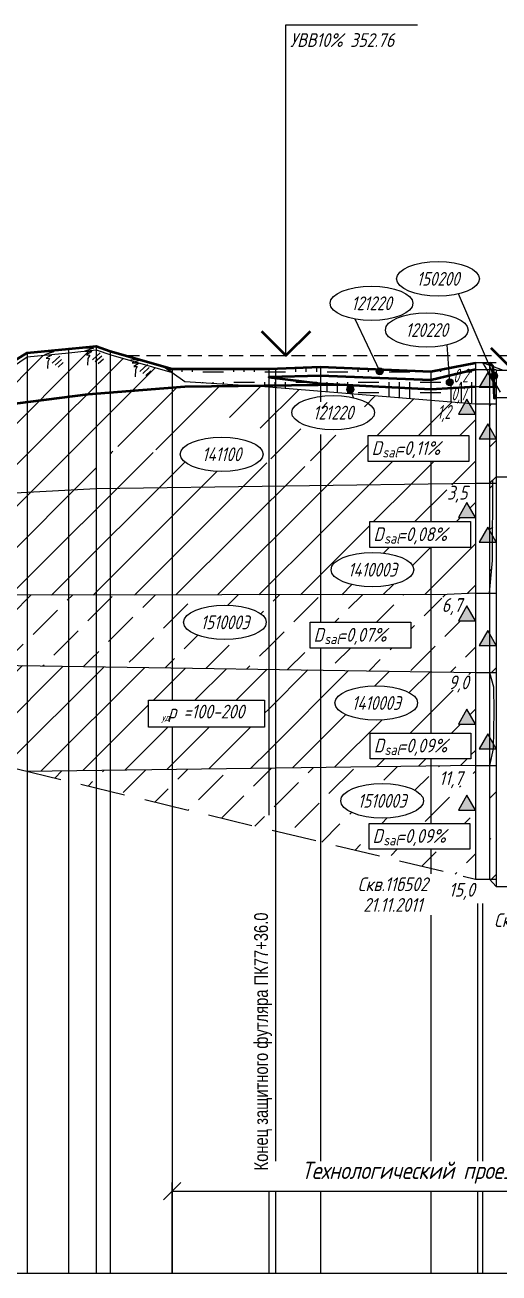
# Model space of a CAD drawing. Extents: x -5 to 836, y -80 to 613.
# Drawn here: x 229.8 to 298.5, y 287 to 468.2 of the extents above; entities that cross this region are included whole.
import ezdxf
from ezdxf.enums import TextEntityAlignment as Align

# ---------------------------------------------------------------- set-up
doc = ezdxf.new("R2010")
doc.units = 0
doc.linetypes.add('IZ_HIDDEN', pattern=[3, 2, -1])
doc.linetypes.add('ИИ27003', pattern=[9.5, 6.5, -3])
for name, color, linetype, lineweight in [('ИИ_ГЕОЛОГИЯ_025', 7, 'Continuous', 25), ('ИИ_ГЕОЛОГИЯ_050', 7, 'Continuous', 50), ('ИИ_ГЕОФИЗИКА_025', 7, 'Continuous', 25), ('ИИ_ГИДРОЛОГИЯ_025', 150, 'Continuous', 25), ('ИИ_ПРОФИЛЬ_025', 7, 'Continuous', 25)]:
    doc.layers.add(name, color=color, linetype=linetype, lineweight=lineweight)
for name, color, linetype in [('Ординаты', 7, 'Continuous'), ('Профиль', 7, 'Continuous'), ('ТХ-Л', 140, 'Continuous')]:
    doc.layers.add(name, color=color, linetype=linetype)
doc.styles.add('VNIPISIMPLEXCUR', font='simplex.shx', dxfattribs={"width": 0.8, "oblique": 15})
doc.linetypes.add('ИИ27001', pattern='A,2.5,[1,3dservice.shx,S=1.85,R=180.00002,X=0,Y=0],2.5,-1', length=6)
doc.linetypes.add('ИИ27005', pattern='A,2.5,[1,3dservice.shx,S=1.85,R=180.00002,X=0,Y=0],2.5,-2,[4,3dservice.shx,S=0.5,R=0,X=0,Y=0],-2', length=9)
doc.dimstyles.new('ИИ-1000-м-dm$0', dxfattribs={"dimtxt": 2.5, "dimasz": 2.5, "dimexe": 1.25, "dimexo": 0, "dimgap": 1, "dimtad": 1, "dimtoh": 1, "dimzin": 1, "dimdsep": 46, "dimtxsty": 'VNIPISIMPLEXCUR', "dimblk": 'OBLIQUE', "dimcen": 2.5, "dimaunit": 1, "dimazin": 0, "dimtfac": 1, "dimtmove": 1, "dimatfit": 2, "dimfxl": 1, "dimarcsym": 0})
pattern_1 = [(45, (69.596, 26.312), (-3, 3), [5, -2])]
pattern_2 = [(45, (66.596, 26.312), (-3, 3), [])]
pattern_3 = [(90, (66.596, 26.312), (-4.5, 4.5), [3, -6]), (90, (68.096, 26.312), (-4.5, 4.5), [3, -6]), (90, (69.596, 26.312), (-4.5, 4.5), [3, -6]), (0, (71.096, 26.312), (4.5, 4.5), [3, -6]), (0, (71.096, 27.812), (4.5, 4.5), [3, -6]), (0, (71.096, 29.312), (4.5, 4.5), [3, -6])]

# ---------------------------------------------------------------- blocks, each defined once
blk = doc.blocks.new('ИИ16001')
at = {"linetype": 'Continuous', "lineweight": 25}
h = blk.add_hatch(color=0, dxfattribs=at)
edge = h.paths.add_edge_path()
edge.add_arc((0, 0), 0.5, 0, 360)
at = {"color": 0, "linetype": 'Continuous', "lineweight": 25}
blk.add_circle((0, 0), 0.5, dxfattribs=at)
blk = doc.blocks.new('ИИ25004')
at = {"linetype": 'Continuous', "lineweight": 25}
blk.add_hatch(color=0, dxfattribs=at).paths.add_polyline_path([(-2.5, 0), (0, 0), (-1.25, 2.17)])
at = {"color": 0, "linetype": 'Continuous', "lineweight": 25}
blk.add_lwpolyline([(-2.5, 0), (0, 0), (-1.25, 2.17)], close=True, dxfattribs=at)
blk = doc.blocks.new('ИИ25020')
at = {"color": 0, "linetype": 'Continuous', "lineweight": 25}
blk.add_ellipse((0, 0), major_axis=(-6, 0), ratio=0.416667, dxfattribs=at)
at = {"color": 0, "linetype": 'Continuous', "style": 'VNIPISIMPLEXCUR', "oblique": 15, "width": 0.75}
blk.add_attdef('INDEX', text='', height=2, dxfattribs=at).set_placement((0, 0), align=Align.MIDDLE_CENTER)
blk = doc.blocks.new('ИИ25010')
at = {"color": 0, "linetype": 'Continuous', "lineweight": 25}
for points in [[(0, 0), (3, 0), (0.5, -1), (2.5, -1), (1, -2), (2, -2), (1.5, -3), (1.5, -5)], [(4.94, -1.23), (2.82, -3.35)], [(5.47, -2.12), (3.7, -3.88)], [(6, -3), (4.59, -4.41)]]:
    blk.add_lwpolyline(points, dxfattribs=at)
blk = doc.blocks.new('_Oblique')
at = {"color": 0, "linetype": 'ByBlock', "lineweight": -2}
blk.add_line((-0.5, -0.5), (0.5, 0.5), dxfattribs=at)
blk = doc.blocks.new('*D13')
at = {"layer": 'Defpoints', "color": 0, "lineweight": 40, "transparency": 16777216}
for p in [(330.14, 298.87), (251.14, 286.98), (330.14, 286.98)]:
    blk.add_point(p, dxfattribs=at)
at = {"layer": 'ТХ-Л', "color": 0, "lineweight": -2, "transparency": 16777216}
for p, q in [((251.14, 286.98), (251.14, 300.12)), ((330.14, 286.98), (330.14, 300.12)), ((251.14, 298.87), (330.14, 298.87))]:
    blk.add_line(p, q, dxfattribs=at)
at = {"layer": 'ТХ-Л', "color": 0, "lineweight": -2, "transparency": 16777216, "xscale": 2.5, "yscale": 2.5, "zscale": 2.5, "rotation": 180}
blk.add_blockref('_Oblique', (251.14, 298.87), dxfattribs=at)
at = {"layer": 'ТХ-Л', "color": 0, "lineweight": -2, "transparency": 16777216, "xscale": 2.5, "yscale": 2.5, "zscale": 2.5}
blk.add_blockref('_Oblique', (330.14, 298.87), dxfattribs=at)
at = {"layer": 'ТХ-Л', "color": 0, "transparency": 16777216, "insert": (290.64, 301.54), "char_height": 2.5, "attachment_point": 5, "style": 'VNIPISIMPLEXCUR'}
blk.add_mtext(' Технологический проезд L=80.00', dxfattribs=at)

msp = doc.modelspace()

# ---------------------------------------------------------------- hatches: boundary and pattern name
at = {"layer": 'ИИ_ГЕОЛОГИЯ_025'}
h = msp.add_hatch(dxfattribs=at)
h.set_pattern_fill('ИИ_СУГЛИНОК', color=256, pattern_type=2)
h.set_pattern_definition(pattern_2)
h.paths.add_polyline_path([(219.142, 416.296), (218.269, 417.022), (206.142, 417.675), (206.142, 410.373), (219.142, 412.042)])
h.paths.add_polyline_path([(219.142, 412.042), (206.142, 410.373), (206.142, 407.902), (213.127, 408.087), (219.142, 407.912)])
h.paths.add_polyline_path([(219.142, 407.912), (213.127, 408.087), (206.142, 407.902), (206.142, 406.73), (219.142, 406.578)])
h.paths.add_polyline_path([(206.142, 407.902), (193.642, 407.572), (193.642, 406.685), (204.331, 406.752), (206.142, 406.73)])
h.paths.add_polyline_path([(225.642, 407.723), (219.142, 407.912), (219.142, 406.578), (225.642, 406.502)])
h.paths.add_polyline_path([(225.642, 412.876), (219.142, 412.042), (219.142, 407.912), (225.642, 407.723)])
h.paths.add_polyline_path([(225.642, 416.429), (225.194, 415.947), (219.142, 416.296), (219.142, 412.042), (225.642, 412.876)])
h.paths.add_polyline_path([(230.142, 419.995), (226.939, 417.825), (225.642, 416.429), (225.642, 412.876), (230.142, 413.453)])
h.paths.add_polyline_path([(230.142, 413.453), (225.642, 412.876), (225.642, 407.723), (230.142, 407.593)])
h.paths.add_polyline_path([(230.142, 407.593), (225.642, 407.723), (225.642, 406.502), (228.163, 406.473), (230.142, 406.446)])
h.paths.add_polyline_path([(236.182, 407.417), (230.142, 407.593), (230.142, 406.446), (236.182, 406.365)])
h.paths.add_polyline_path([(236.182, 414.229), (230.142, 413.453), (230.142, 407.593), (236.182, 407.417)])
h.paths.add_polyline_path([(236.182, 420.57), (230.142, 419.995), (230.142, 413.453), (236.182, 414.229)])
h.paths.add_polyline_path([(240.142, 420.996), (236.182, 420.57), (236.182, 414.229), (238.992, 414.589), (240.142, 414.681)])
h.paths.add_polyline_path([(240.142, 414.681), (238.992, 414.589), (236.182, 414.229), (236.182, 407.417), (238.84, 407.34), (240.142, 407.229)])
h.paths.add_polyline_path([(240.142, 407.229), (238.84, 407.34), (236.182, 407.417), (236.182, 406.365), (240.142, 406.312)])
h.paths.add_polyline_path([(242.142, 414.841), (240.142, 414.681), (240.142, 407.229), (242.142, 407.06)])
h.paths.add_polyline_path([(242.142, 420.315), (240.142, 420.996), (240.142, 414.681), (242.142, 414.841)])
h.paths.add_polyline_path([(251.142, 417.738), (242.269, 420.272), (242.142, 420.315), (242.142, 414.841), (251.142, 415.56)])
h.paths.add_polyline_path([(251.142, 415.56), (242.142, 414.841), (242.142, 407.06), (251.142, 406.295)])
h = msp.add_hatch(dxfattribs=at)
h.set_pattern_fill('ИИ_ТОРФ', color=256, pattern_type=2)
h.set_pattern_definition(pattern_3)
h.paths.add_polyline_path([(272.642, 417.216), (265.142, 417.063), (272.642, 416.149)])
h.paths.add_polyline_path([(265.142, 417.063), (265.142, 415.843), (272.642, 415.926), (272.642, 416.149)])
h.paths.add_polyline_path([(272.642, 415.926), (265.142, 415.843), (265.142, 415.632), (272.642, 415.018)])
h.paths.add_polyline_path([(277.49, 415.233, -0.531991), (276.803, 414.77), (276.766, 414.68), (288.642, 413.708), (288.642, 415.311), (276.159, 415.965), (272.642, 415.926), (272.642, 415.018), (276.766, 414.68), (276.803, 414.77, -0.3054907), (276.49, 415.233, -1)])
h.paths.add_polyline_path([(288.642, 416.606), (272.642, 417.216), (272.642, 416.149), (288.642, 415.311)])
h.paths.add_polyline_path([(295.142, 415.675), (288.642, 415.311), (288.642, 413.708), (293.581, 413.303), (293.892, 413.84), (294.233, 413.25), (295.142, 413.175)])
h.paths.add_polyline_path([(290.901, 416.302, -0.4142136), (291.401, 416.802), (291.401, 417.272), (288.642, 416.606), (288.642, 415.311), (295.142, 415.675), (295.142, 418.175), (291.401, 417.272), (291.401, 416.802, -0.4142136), (291.901, 416.302, -1)])
h.paths.add_polyline_path([(291.401, 418.406), (288.642, 417.875), (288.642, 416.606), (291.401, 417.272)])
h.paths.add_polyline_path([(290.76, 412.852), (294.465, 412.533), (295.422, 416.104), (291.717, 416.423)], flags=9)
h.paths.add_polyline_path([(291.046, 415.457), (294.751, 415.138), (295.708, 418.709), (292.003, 419.028)], flags=9)
h = msp.add_hatch(dxfattribs=at)
h.set_pattern_fill('ИИ_ТОРФ', color=256, pattern_type=2)
h.set_pattern_definition(pattern_3)
h.paths.add_polyline_path([(265.142, 418.275), (251.142, 418.275), (251.142, 417.738), (252.99, 416.41), (262.442, 415.813), (265.142, 415.843)])
h = msp.add_hatch(dxfattribs=at)
h.set_pattern_fill('ИИ_ТОРФ', color=256, pattern_type=2)
h.set_pattern_definition(pattern_3)
h.paths.add_polyline_path([(272.642, 418.525), (265.142, 418.275), (265.142, 417.063), (272.642, 417.216)])
h.paths.add_polyline_path([(280.845, 418.192), (272.642, 418.525), (272.642, 417.216), (288.642, 416.606), (288.642, 417.875), (281.673, 418.158, -0.1391777), (281.747, 417.896, -1), (280.747, 417.896, -0.1599338)])
h.paths.add_polyline_path([(291.401, 418.406), (288.642, 417.875), (288.642, 416.606), (291.401, 417.272)])
h = msp.add_hatch(dxfattribs=at)
h.set_pattern_fill('ИИ_СУГЛИНОК', color=256, pattern_type=2)
h.set_pattern_definition(pattern_2)
h.paths.add_polyline_path([(262.614, 409.858), (262.614, 407.578), (254.757, 407.578), (254.757, 409.858)], flags=0)
edge = h.paths.add_edge_path()
edge.add_ellipse((274.495, 411.1), major_axis=(-6, 0), ratio=0.4166667, start_angle=287.99627, end_angle=432.00373, ccw=False)
edge.add_line((272.642, 413.478), (272.642, 415.018))
edge.add_line((272.642, 415.018), (265.142, 415.632))
edge.add_line((265.142, 415.632), (265.142, 405.187))
edge.add_line((265.142, 405.187), (272.642, 404.83))
edge.add_line((272.642, 404.83), (272.642, 408.722))
h.paths.add_polyline_path([(252.383, 406.19), (252.383, 406.191), (252.454, 406.361), (252.553, 406.529), (252.68, 406.693), (252.833, 406.853), (253.013, 407.009), (253.218, 407.159), (253.447, 407.303), (253.7, 407.439), (253.975, 407.568), (254.27, 407.689), (254.585, 407.802), (254.917, 407.905), (255.266, 407.998), (255.63, 408.08), (256.006, 408.153), (256.393, 408.214), (256.79, 408.264), (257.193, 408.302), (257.603, 408.329), (258.015, 408.344), (258.429, 408.347), (258.843, 408.338), (259.254, 408.317), (259.661, 408.284), (260.061, 408.24), (260.453, 408.185), (260.835, 408.118), (261.205, 408.04), (261.562, 407.952), (261.903, 407.854), (262.226, 407.747), (262.532, 407.63), (262.817, 407.505), (263.081, 407.372), (263.322, 407.232), (263.539, 407.085), (263.732, 406.932), (263.898, 406.774), (264.039, 406.611), (264.151, 406.445), (264.237, 406.276), (264.294, 406.106), (264.322, 405.933), (264.322, 405.761), (264.294, 405.589), (264.237, 405.418), (264.151, 405.249), (264.142, 405.234), (265.142, 405.187), (265.142, 415.632), (264.606, 415.676), (262.442, 415.813), (252.99, 415.708), (251.142, 415.56), (251.142, 406.295)])
h.paths.add_polyline_path([(263.081, 407.372), (263.233, 407.283), (263.315, 407.329), (263.617, 407.539), (263.869, 407.761), (264.067, 407.992), (264.211, 408.23), (264.297, 408.473), (264.326, 408.718), (264.297, 408.963), (264.211, 409.206), (264.067, 409.444), (263.869, 409.675), (263.617, 409.896), (263.315, 410.107), (262.964, 410.304), (262.568, 410.486), (262.132, 410.65), (261.659, 410.797), (261.154, 410.923), (260.622, 411.028), (260.068, 411.11), (259.496, 411.17), (258.914, 411.206), (258.326, 411.218), (257.738, 411.206), (257.155, 411.17), (256.584, 411.11), (256.03, 411.028), (255.497, 410.923), (254.992, 410.797), (254.519, 410.65), (254.083, 410.486), (253.688, 410.304), (253.337, 410.107), (253.034, 409.896), (252.783, 409.675), (252.584, 409.444), (252.441, 409.206), (252.355, 408.963), (252.326, 408.718), (252.355, 408.473), (252.441, 408.23), (252.584, 407.992), (252.783, 407.761), (253.034, 407.539), (253.337, 407.329), (253.418, 407.284), (253.447, 407.303), (253.7, 407.439), (253.975, 407.568), (254.27, 407.689), (254.585, 407.802), (254.917, 407.905), (255.266, 407.998), (255.63, 408.08), (256.006, 408.153), (256.393, 408.214), (256.79, 408.264), (257.193, 408.302), (257.603, 408.329), (258.015, 408.344), (258.429, 408.347), (258.843, 408.338), (259.254, 408.317), (259.661, 408.284), (260.061, 408.24), (260.453, 408.185), (260.835, 408.118), (261.205, 408.04), (261.562, 407.952), (261.903, 407.854), (262.226, 407.747), (262.532, 407.63), (262.817, 407.505)])
h = msp.add_hatch(dxfattribs=at)
h.set_pattern_fill('ИИ_СУГЛИНОК', color=256, pattern_type=2)
h.set_pattern_definition(pattern_2)
edge = h.paths.add_edge_path()
edge.add_line((288.642, 413.708), (276.766, 414.68))
edge.add_line((276.766, 414.68), (276.283, 413.487))
edge.add_ellipse((274.495, 411.1), major_axis=(-6, 0), ratio=0.4166667, start_angle=72.00373, end_angle=252.66666, ccw=False)
edge.add_line((272.642, 408.722), (272.642, 404.83))
edge.add_line((272.642, 404.83), (279.713, 404.494))
edge.add_line((279.713, 404.494), (288.642, 404.244))
edge.add_line((288.642, 404.244), (288.642, 404.823))
edge.add_line((288.642, 404.823), (279.559, 404.823))
edge.add_line((279.559, 404.823), (279.559, 408.578))
edge.add_line((279.559, 408.578), (288.642, 408.578))
edge.add_line((288.642, 408.578), (288.642, 413.708))
h.paths.add_polyline_path([(295.142, 411.675), (292.642, 411.675), (293.581, 413.303), (288.642, 413.708), (288.642, 408.578), (294.162, 408.578), (294.162, 404.823), (288.642, 404.823), (288.642, 404.244), (295.142, 404.062)])
h.paths.add_polyline_path([(290.76, 412.852), (294.465, 412.533), (295.422, 416.104), (291.717, 416.423)], flags=9)
h.paths.add_polyline_path([(288.735, 410.179), (292.211, 409.86), (293.168, 413.431), (289.692, 413.75)], flags=9)
h = msp.add_hatch(dxfattribs=at)
h.set_pattern_fill('ИИ_СУГЛИНОК', color=256, pattern_type=2)
h.set_pattern_definition(pattern_2)
h.paths.add_polyline_path([(298.142, 413.175), (297.142, 413.175), (297.142, 409.807), (298.142, 408.075)])
h.paths.add_polyline_path([(298.142, 408.075), (297.142, 408.075), (297.142, 404.181), (298.142, 404.271)])
h.paths.add_polyline_path([(298.142, 404.271), (297.142, 404.181), (297.142, 403.315), (298.142, 403.354)])
h.paths.add_polyline_path([(298.142, 402.575), (298.142, 403.354), (297.142, 403.315), (297.142, 401.675)])
h = msp.add_hatch(dxfattribs=at)
h.set_pattern_fill('ИИ_СУГЛИНОК', color=256, pattern_type=2)
h.set_pattern_definition(pattern_2)
h.paths.add_polyline_path([(206.142, 406.73), (204.331, 406.752), (193.642, 406.685), (193.642, 398.425), (199.292, 398.711), (206.142, 399.074)])
h.paths.add_polyline_path([(219.142, 406.578), (206.142, 406.73), (206.142, 399.074), (219.142, 399.765)])
h.paths.add_polyline_path([(225.642, 406.502), (219.142, 406.578), (219.142, 399.765), (225.642, 400.11)])
h.paths.add_polyline_path([(230.142, 406.446), (228.163, 406.473), (225.642, 406.502), (225.642, 400.11), (230.142, 400.348)])
h = msp.add_hatch(dxfattribs=at)
h.set_pattern_fill('ИИ_СУГЛИНОК', color=256, pattern_type=2)
h.set_pattern_definition(pattern_2)
h.paths.add_polyline_path([(206.142, 399.074), (199.292, 398.711), (193.642, 398.425), (193.642, 391.788), (206.142, 391.788)])
h.paths.add_polyline_path([(219.142, 399.765), (206.142, 399.074), (206.142, 391.788), (209.803, 391.788), (209.803, 387.883), (206.142, 387.883), (206.142, 385.071), (219.142, 385.279)])
h.paths.add_polyline_path([(225.642, 400.11), (219.142, 399.765), (219.142, 385.279), (225.642, 385.383)])
h.paths.add_polyline_path([(230.142, 400.348), (225.642, 400.11), (225.642, 385.383), (230.142, 385.389)])
h.paths.add_polyline_path([(236.182, 400.669), (230.142, 400.348), (230.142, 385.389), (236.182, 385.399)])
h.paths.add_polyline_path([(240.142, 400.879), (236.182, 400.669), (236.182, 385.399), (240.142, 385.405)])
h.paths.add_polyline_path([(242.142, 400.908), (240.142, 400.879), (240.142, 385.405), (242.142, 385.408)])
h.paths.add_polyline_path([(251.142, 401.039), (242.142, 400.908), (242.142, 385.408), (251.142, 385.421)])
h.paths.add_polyline_path([(265.142, 401.241), (251.142, 401.039), (251.142, 385.421), (265.142, 385.443)])
h.paths.add_polyline_path([(272.642, 401.35), (265.142, 401.241), (265.142, 385.443), (272.642, 385.454)])
h.paths.add_polyline_path([(236.182, 406.365), (230.142, 406.446), (230.142, 400.348), (236.182, 400.669)])
h.paths.add_polyline_path([(240.142, 406.312), (236.182, 406.365), (236.182, 400.669), (240.142, 400.879)])
h.paths.add_polyline_path([(251.142, 405.844), (247.044, 406.219), (242.142, 406.285), (242.142, 400.908), (251.142, 401.039)])
h.paths.add_polyline_path([(272.642, 403.877), (265.142, 404.563), (265.142, 401.241), (272.642, 401.35)])
h.paths.add_polyline_path([(263.653, 404.7), (263.539, 404.61), (263.322, 404.463), (263.081, 404.322), (262.817, 404.189), (262.532, 404.064), (262.226, 403.947), (261.903, 403.84), (261.562, 403.742), (261.205, 403.654), (260.835, 403.576), (260.453, 403.51), (260.061, 403.454), (259.661, 403.41), (259.254, 403.377), (258.843, 403.356), (258.429, 403.347), (258.015, 403.35), (257.603, 403.365), (257.193, 403.392), (256.79, 403.43), (256.393, 403.48), (256.006, 403.542), (255.63, 403.614), (255.266, 403.697), (254.917, 403.79), (254.585, 403.892), (254.27, 404.005), (253.975, 404.126), (253.7, 404.255), (253.447, 404.392), (253.218, 404.535), (253.013, 404.685), (252.833, 404.841), (252.68, 405.001), (252.553, 405.165), (252.454, 405.333), (252.383, 405.503), (252.34, 405.675), (252.335, 405.735), (251.142, 405.844), (251.142, 401.039), (265.142, 401.241), (265.142, 404.563)])
h = msp.add_hatch(dxfattribs=at)
h.set_pattern_fill('ИИ_СУГЛИНОК', color=256, pattern_type=2)
h.set_pattern_definition(pattern_2)
h.paths.add_polyline_path([(288.642, 403.335), (272.87, 403.856), (272.642, 403.877), (272.642, 401.35), (288.642, 401.581)])
h.paths.add_polyline_path([(295.142, 403.236), (293.557, 403.173), (288.642, 403.335), (288.642, 401.581), (295.142, 401.675)])
h.paths.add_polyline_path([(288.642, 404.244), (279.713, 404.494), (272.642, 404.83), (272.642, 403.877), (272.87, 403.856), (288.642, 403.335)])
h.paths.add_polyline_path([(295.142, 404.062), (288.642, 404.244), (288.642, 403.335), (293.557, 403.173), (295.142, 403.236)])
h = msp.add_hatch(dxfattribs=at)
h.set_pattern_fill('ИИ_СУГЛИНОК', color=256, pattern_type=2)
h.set_pattern_definition(pattern_2)
h.paths.add_polyline_path([(288.642, 401.581), (272.642, 401.35), (272.642, 385.454), (288.642, 385.478), (288.642, 392.316), (279.815, 392.316), (279.815, 396.071), (288.642, 396.071)])
edge = h.paths.add_edge_path(flags=16)
edge.add_ellipse((280.186, 389.093), major_axis=(-6, 0), ratio=0.4166667, start_angle=0, end_angle=360)
h.paths.add_polyline_path([(285.128, 390.233), (285.128, 387.953), (275.725, 387.953), (275.725, 390.233)], flags=0)
h.paths.add_polyline_path([(293.892, 398.84), (295.142, 396.675), (295.142, 401.675), (288.642, 401.581), (288.642, 396.071), (294.418, 396.071), (294.418, 392.316), (288.642, 392.316), (288.642, 385.478), (291.028, 385.482), (295.142, 385.675), (295.142, 396.675), (292.642, 396.675)])
h.paths.add_polyline_path([(290.967, 399.132), (290.967, 401.412), (294.881, 401.412), (294.881, 399.132)], flags=16)
h.paths.add_polyline_path([(290.148, 398.455), (294.691, 398.136), (295.648, 401.707), (291.105, 402.026)], flags=9)
h = msp.add_hatch(dxfattribs=at)
h.set_pattern_fill('ИИ_СУГЛИНОК', color=256, pattern_type=2)
h.set_pattern_definition(pattern_2)
h.paths.add_polyline_path([(297.64, 401.675), (297.142, 401.675), (297.142, 394.807), (297.616, 393.986)])
h.paths.add_polyline_path([(297.613, 393.075), (297.142, 393.075), (297.142, 385.675), (297.605, 390.441)])
h = msp.add_hatch(dxfattribs=at)
h.set_pattern_fill('ИИ_СУПЕСЬ', color=256, pattern_type=2)
h.set_pattern_definition(pattern_1)
h.paths.add_polyline_path([(146.142, 384.112), (130.142, 383.856), (146.142, 380.008)])
h.paths.add_polyline_path([(159.142, 384.319), (146.142, 384.112), (146.142, 380.008), (147.356, 379.716), (159.142, 379.359)])
h.paths.add_polyline_path([(176.142, 384.591), (159.142, 384.319), (159.142, 379.359), (176.142, 378.844)])
h.paths.add_polyline_path([(185.192, 384.736), (176.142, 384.591), (176.142, 378.844), (185.192, 378.57)])
h.paths.add_polyline_path([(193.642, 384.871), (185.192, 384.736), (185.192, 378.57), (193.642, 378.314)])
h.paths.add_polyline_path([(206.142, 385.071), (193.642, 384.871), (193.642, 378.314), (201.123, 378.087), (206.142, 377.779)])
h.paths.add_polyline_path([(219.142, 385.279), (206.142, 385.071), (206.142, 377.779), (219.142, 376.979)])
h.paths.add_polyline_path([(225.642, 385.383), (219.142, 385.279), (219.142, 376.979), (225.642, 376.579)])
h.paths.add_polyline_path([(230.142, 385.389), (225.642, 385.383), (225.642, 376.579), (230.142, 376.302)])
h.paths.add_polyline_path([(236.182, 385.399), (230.142, 385.389), (230.142, 376.302), (235.69, 375.96), (236.182, 375.978)])
h.paths.add_polyline_path([(240.142, 385.405), (236.182, 385.399), (236.182, 375.978), (240.142, 376.117)])
h.paths.add_polyline_path([(242.142, 385.408), (240.142, 385.405), (240.142, 376.117), (242.142, 376.187)])
h.paths.add_polyline_path([(251.142, 385.421), (242.142, 385.408), (242.142, 376.187), (251.142, 376.503)])
h.paths.add_polyline_path([(159.142, 379.359), (147.356, 379.716), (159.142, 376.882)])
h.paths.add_polyline_path([(176.142, 378.844), (159.142, 379.359), (159.142, 376.882), (176.142, 376.457)])
h.paths.add_polyline_path([(185.192, 378.57), (176.142, 378.844), (176.142, 376.457), (185.192, 376.232)])
h.paths.add_polyline_path([(193.642, 378.314), (185.192, 378.57), (185.192, 376.232), (193.642, 376.021)])
h.paths.add_polyline_path([(206.142, 377.779), (201.123, 378.087), (193.642, 378.314), (193.642, 376.021), (206.142, 375.709)])
h.paths.add_polyline_path([(219.142, 376.979), (206.142, 377.779), (206.142, 375.709), (219.142, 375.385)])
h.paths.add_polyline_path([(225.642, 376.579), (219.142, 376.979), (219.142, 375.385), (225.642, 375.222)])
h.paths.add_polyline_path([(230.142, 376.302), (225.642, 376.579), (225.642, 375.222), (230.142, 375.155)])
h = msp.add_hatch(dxfattribs=at)
h.set_pattern_fill('ИИ_СУПЕСЬ', color=256, pattern_type=2)
h.set_pattern_definition(pattern_1)
h.paths.add_polyline_path([(236.182, 375.978), (235.69, 375.96), (230.142, 376.302), (230.142, 375.155), (236.182, 375.064)])
h.paths.add_polyline_path([(240.142, 376.117), (236.182, 375.978), (236.182, 375.064), (240.142, 375.004)])
h.paths.add_polyline_path([(242.142, 376.187), (240.142, 376.117), (240.142, 375.004), (242.142, 374.974)])
h.paths.add_polyline_path([(251.142, 376.503), (242.142, 376.187), (242.142, 374.974), (251.142, 374.838)])
h.paths.add_polyline_path([(265.142, 376.995), (251.142, 376.503), (251.142, 374.838), (265.142, 374.627)])
h.paths.add_polyline_path([(265.142, 385.443), (251.142, 385.421), (251.142, 376.503), (265.142, 376.995)])
edge = h.paths.add_edge_path(flags=16)
edge.add_ellipse((258.8, 381.45), major_axis=(-6, 0), ratio=0.4166667, start_angle=0, end_angle=360)
h.paths.add_polyline_path([(254.338, 380.31), (254.338, 382.59), (263.741, 382.59), (263.741, 380.31)], flags=0)
h.paths.add_polyline_path([(253.487, 380.084), (263.844, 379.816), (264.648, 382.816), (254.291, 383.084)], flags=24)
h = msp.add_hatch(dxfattribs=at)
h.set_pattern_fill('ИИ_СУПЕСЬ', color=256, pattern_type=2)
h.set_pattern_definition(pattern_1)
h.paths.add_polyline_path([(272.642, 385.454), (265.142, 385.443), (265.142, 376.995), (266.242, 377.034), (272.642, 377.034), (272.642, 377.714), (271.14, 377.714), (271.14, 381.469), (272.642, 381.469)])
h.paths.add_polyline_path([(272.642, 377.034), (266.242, 377.034), (265.142, 376.995), (265.142, 374.627), (272.642, 374.514)])
h.paths.add_polyline_path([(288.642, 377.029), (288.249, 377.034), (272.642, 377.034), (272.642, 374.514), (288.642, 374.273)])
h.paths.add_polyline_path([(295.142, 376.96), (288.642, 377.029), (288.642, 374.273), (295.142, 374.175)])
h.paths.add_polyline_path([(295.142, 381.675), (292.642, 381.675), (293.302, 382.819), (290.242, 382.819), (290.242, 385.099), (294.258, 385.099), (294.258, 383.206), (295.142, 381.675), (295.142, 385.675), (291.028, 385.482), (288.642, 385.478), (288.642, 377.029), (295.142, 376.96)])
h.paths.add_polyline_path([(288.642, 385.478), (272.642, 385.454), (272.642, 381.469), (285.743, 381.469), (285.743, 377.714), (272.642, 377.714), (272.642, 377.034), (288.249, 377.034), (288.642, 377.029)])
h.paths.add_polyline_path([(289.373, 382.142), (293.916, 381.823), (294.873, 385.394), (290.33, 385.713)], flags=9)
h = msp.add_hatch(dxfattribs=at)
h.set_pattern_fill('ИИ_СУПЕСЬ', color=256, pattern_type=2)
h.set_pattern_definition(pattern_1)
h.paths.add_polyline_path([(298.142, 385.675), (297.142, 385.675), (297.142, 379.807), (298.142, 378.075)])
h.paths.add_polyline_path([(298.142, 376.928), (297.142, 376.939), (297.142, 374.175), (298.142, 374.175)])
h = msp.add_hatch(dxfattribs=at)
h.set_pattern_fill('ИИ_СУГЛИНОК', color=256, pattern_type=2)
h.set_pattern_definition(pattern_2)
h.paths.add_polyline_path([(176.142, 376.457), (159.142, 376.882), (176.142, 372.793)])
h.paths.add_polyline_path([(185.192, 376.232), (176.142, 376.457), (176.142, 372.793), (185.192, 370.617)])
h.paths.add_polyline_path([(193.642, 376.021), (185.192, 376.232), (185.192, 370.617), (193.642, 368.585)])
h.paths.add_polyline_path([(206.142, 375.709), (193.642, 376.021), (193.642, 368.585), (206.142, 365.579)])
h.paths.add_polyline_path([(219.142, 375.385), (206.142, 375.709), (206.142, 365.579), (219.142, 362.452)])
h.paths.add_polyline_path([(225.642, 375.222), (219.142, 375.385), (219.142, 362.452), (225.642, 360.889)])
h.paths.add_polyline_path([(230.142, 375.155), (225.642, 375.222), (225.642, 360.889), (230.142, 359.807)])
h.paths.add_polyline_path([(236.182, 375.064), (230.142, 375.155), (230.142, 359.807), (236.182, 359.888)])
h.paths.add_polyline_path([(240.142, 375.004), (236.182, 375.064), (236.182, 359.888), (240.142, 359.941)])
h.paths.add_polyline_path([(242.142, 374.974), (240.142, 375.004), (240.142, 359.941), (242.142, 359.967)])
h.paths.add_polyline_path([(247.733, 370.153), (251.142, 370.153), (251.142, 374.838), (242.142, 374.974), (242.142, 359.967), (251.142, 360.087), (251.142, 366.225), (247.733, 366.225)])
h = msp.add_hatch(dxfattribs=at)
h.set_pattern_fill('ИИ_СУГЛИНОК', color=256, pattern_type=2)
h.set_pattern_definition(pattern_2)
h.paths.add_polyline_path([(265.142, 374.627), (251.142, 374.838), (251.142, 370.153), (264.535, 370.153), (264.535, 366.225), (251.142, 366.225), (251.142, 360.087), (265.142, 360.275)])
h = msp.add_hatch(dxfattribs=at)
h.set_pattern_fill('ИИ_СУГЛИНОК', color=256, pattern_type=2)
h.set_pattern_definition(pattern_2)
h.paths.add_polyline_path([(272.642, 374.514), (265.142, 374.627), (265.142, 360.275), (272.642, 360.375)])
h.paths.add_polyline_path([(288.642, 374.273), (272.642, 374.514), (272.642, 360.375), (288.642, 360.588), (288.642, 361.626), (279.869, 361.626), (279.869, 365.381), (288.642, 365.381)])
edge = h.paths.add_edge_path(flags=16)
edge.add_ellipse((280.739, 369.739), major_axis=(-6, 0), ratio=0.4166667, start_angle=0, end_angle=360)
h.paths.add_polyline_path([(276.278, 370.879), (285.68, 370.879), (285.68, 368.599), (276.278, 368.599)], flags=0)
h.paths.add_polyline_path([(291.238, 373.867), (295.142, 373.867), (295.142, 374.175), (288.642, 374.273), (288.642, 365.381), (294.473, 365.381), (294.473, 361.626), (288.642, 361.626), (288.642, 360.588), (295.142, 360.675), (295.142, 366.675), (292.642, 366.675), (293.892, 368.84), (295.142, 366.675), (295.142, 371.587), (291.238, 371.587)])
h.paths.add_polyline_path([(290.369, 370.91), (294.912, 370.591), (295.869, 374.163), (291.326, 374.482)], flags=9)
h = msp.add_hatch(dxfattribs=at)
h.set_pattern_fill('ИИ_СУПЕСЬ', color=256, pattern_type=2)
h.set_pattern_definition(pattern_1)
h.paths.add_polyline_path([(293.892, 356.34), (295.142, 354.175), (295.142, 360.675), (288.642, 360.588), (288.642, 352.262), (294.291, 352.262), (294.291, 348.507), (288.642, 348.507), (288.642, 345.738), (295.142, 344.175), (295.142, 354.175), (292.642, 354.175)])
h.paths.add_polyline_path([(290.095, 357.694), (290.095, 359.974), (294.797, 359.974), (294.797, 357.694)], flags=16)
h.paths.add_polyline_path([(288.997, 357.017), (294.454, 356.698), (295.411, 360.27), (289.954, 360.589)], flags=9)
h = msp.add_hatch(dxfattribs=at)
h.set_pattern_fill('ИИ_СУПЕСЬ', color=256, pattern_type=2)
h.set_pattern_definition(pattern_1)
h.paths.add_polyline_path([(298.142, 360.675), (297.142, 360.675), (297.142, 344.175), (298.142, 344.175)])
h = msp.add_hatch(dxfattribs=at)
h.set_pattern_fill('ИИ_СУПЕСЬ', color=256, pattern_type=2)
h.set_pattern_definition(pattern_1)
h.paths.add_polyline_path([(236.182, 359.888), (230.142, 359.807), (236.182, 358.354)])
h.paths.add_polyline_path([(240.142, 359.941), (236.182, 359.888), (236.182, 358.354), (240.142, 357.402)])
h.paths.add_polyline_path([(242.142, 359.967), (240.142, 359.941), (240.142, 357.402), (242.142, 356.921)])
h.paths.add_polyline_path([(251.142, 360.087), (242.142, 359.967), (242.142, 356.921), (251.142, 354.757)])
h.paths.add_polyline_path([(265.142, 360.275), (251.142, 360.087), (251.142, 354.757), (265.142, 351.39)])
h.paths.add_polyline_path([(272.642, 360.375), (265.142, 360.275), (265.142, 351.39), (272.642, 349.586)])
h.paths.add_polyline_path([(288.642, 360.588), (272.642, 360.375), (272.642, 349.586), (288.642, 345.738), (288.642, 348.507), (279.687, 348.507), (279.687, 352.262), (288.642, 352.262)])
edge = h.paths.add_edge_path(flags=16)
edge.add_ellipse((281.589, 355.538), major_axis=(-6, 0), ratio=0.4166667, start_angle=0, end_angle=360)
h.paths.add_polyline_path([(277.128, 356.678), (286.531, 356.678), (286.531, 354.398), (277.128, 354.398)], flags=0)
h.paths.add_polyline_path([(276.277, 354.172), (286.634, 353.904), (287.438, 356.904), (277.081, 357.172)], flags=24)

# ---------------------------------------------------------------- linework, layer by layer
at = {"layer": 'ИИ_ГЕОЛОГИЯ_025', "flags": 128}
for points in [[(297.799, 417.256), (292.686, 429.153)], [(281.247, 417.896), (277.702, 425.468)], [(218.269, 417.022), (219.142, 416.296), (225.194, 415.947), (226.939, 417.825), (230.142, 419.995), (236.182, 420.57), (240.142, 420.996), (242.269, 420.272), (251.142, 417.738), (252.99, 416.41), (264.606, 415.676), (295.142, 413.175)], [(291.401, 416.302), (291.026, 421.716)], [(295.142, 419.175), (298.142, 419.175)], [(295.142, 418.175), (298.142, 418.175)], [(298.142, 418.075), (301.142, 418.075)], [(276.99, 415.233), (277.412, 414.082)], [(295.142, 415.675), (298.142, 415.675)], [(297.142, 415.575), (297.772, 415.575)], [(295.142, 413.175), (298.142, 413.175)], [(298.142, 414.075), (301.142, 414.075)], [(297.142, 401.675), (298.142, 402.575)], [(298.142, 402.575), (301.142, 402.575)], [(95.142, 392.273), (134.973, 395.458), (199.292, 398.711), (240.142, 400.879), (295.142, 401.675)], [(295.142, 401.675), (298.142, 401.675)], [(297.142, 385.675), (297.605, 390.441), (297.642, 402.125)], [(295.142, 385.675), (291.028, 385.482), (225.642, 385.383), (130.142, 383.856)], [(295.142, 385.675), (298.142, 385.675)], [(159.142, 376.882), (225.642, 375.222), (295.142, 374.175)], [(295.142, 374.175), (298.142, 374.175)], [(297.142, 374.175), (297.73, 372.062), (297.78, 368.503), (297.685, 363.075), (297.142, 360.675)], [(295.142, 360.675), (230.142, 359.807)], [(295.142, 360.675), (298.142, 360.675)], [(295.142, 344.175), (298.142, 344.175)], [(298.142, 343.075), (301.142, 343.075)]]:
    msp.add_lwpolyline(points, dxfattribs=at)
at = {"layer": 'ИИ_ГЕОЛОГИЯ_025', "lineweight": 40, "flags": 128}
msp.add_lwpolyline([(251.142, 417.738), (249.915, 418.623)], dxfattribs=at)
at = {"layer": 'ИИ_ГЕОЛОГИЯ_025', "linetype": 'Continuous', "flags": 128}
for points in [[(295.142, 419.175), (295.142, 344.175)], [(297.142, 419.175), (297.142, 344.175)], [(298.142, 418.075), (298.142, 343.075)]]:
    msp.add_lwpolyline(points, dxfattribs=at)
at = {"layer": 'ИИ_ГЕОЛОГИЯ_025', "flags": 128}
for points in [[(279.559, 408.578), (294.162, 408.578), (294.162, 404.823), (279.559, 404.823)], [(279.815, 396.071), (294.418, 396.071), (294.418, 392.316), (279.815, 392.316)], [(271.14, 381.469), (285.743, 381.469), (285.743, 377.714), (271.14, 377.714)], [(279.869, 365.381), (294.473, 365.381), (294.473, 361.626), (279.869, 361.626)], [(279.687, 352.262), (294.291, 352.262), (294.291, 348.507), (279.687, 348.507)]]:
    msp.add_lwpolyline(points, close=True, dxfattribs=at)
at = {"layer": 'ИИ_ГЕОЛОГИЯ_025', "linetype": 'ИИ27003', "flags": 128}
for points in [[(90.142, 393.475), (295.142, 344.175)], [(297.142, 344.175), (298.142, 343.075)]]:
    msp.add_lwpolyline(points, dxfattribs=at)
at = {"layer": 'ИИ_ГЕОЛОГИЯ_050', "linetype": 'ИИ27001', "flags": 128}
for points in [[(90.142, 428.475), (95.142, 427.825), (113.142, 425.525), (130.142, 424.075), (146.142, 423.675), (159.142, 423.325), (176.142, 421.675), (185.192, 420.575), (193.642, 419.375), (206.142, 418.675), (219.142, 417.975), (225.642, 417.825), (230.142, 420.575), (236.182, 421.175), (240.142, 421.525), (242.142, 420.825), (251.142, 418.275), (265.142, 418.275), (272.642, 418.525), (288.642, 417.875), (295.142, 419.125)], [(297.142, 419.175), (297.642, 418.625), (297.84, 414), (298.142, 414.075)], [(295.142, 418.175), (288.642, 416.606), (272.642, 417.216), (265.142, 417.063), (272.642, 416.149), (288.642, 415.311), (295.142, 415.675)]]:
    msp.add_lwpolyline(points, dxfattribs=at)
at = {"layer": 'ИИ_ГЕОЛОГИЯ_050', "linetype": 'ИИ27005', "flags": 128}
msp.add_lwpolyline([(199.613, 409.535), (238.992, 414.589), (252.99, 415.708), (276.159, 415.965)], dxfattribs=at)
at = {"layer": 'ИИ_ГЕОФИЗИКА_025', "flags": 128}
msp.add_lwpolyline([(247.733, 370.153), (264.535, 370.153), (264.535, 366.225), (247.733, 366.225)], close=True, dxfattribs=at)
at = {"layer": 'ИИ_ГИДРОЛОГИЯ_025', "flags": 128}
for points in [[(267.649, 420.175), (267.649, 450.397), (267.649, 468.18)], [(267.649, 468.18), (286.71, 468.18)]]:
    msp.add_lwpolyline(points, dxfattribs=at)
at = {"layer": 'ИИ_ГИДРОЛОГИЯ_025', "lineweight": 50, "flags": 128}
for points in [[(264.118, 423.706), (267.649, 420.175), (271.195, 423.714)], [(297.342, 421.325), (300.842, 417.825), (304.342, 421.325)]]:
    msp.add_lwpolyline(points, dxfattribs=at)
at = {"layer": 'ИИ_ГИДРОЛОГИЯ_025', "linetype": 'IZ_HIDDEN', "flags": 128}
for points in [[(244.436, 420.175), (356.517, 420.175)], [(296.142, 419.175), (299.145, 414.093), (302.175, 414.087), (305.669, 419.182)]]:
    msp.add_lwpolyline(points, dxfattribs=at)
at = {"layer": 'ИИ_ПРОФИЛЬ_025', "flags": 128}
for points in [[(225.642, 417.825), (230.142, 420.575), (236.182, 421.175), (240.142, 421.525), (242.142, 420.825), (251.142, 418.275), (265.142, 418.275), (272.642, 418.525), (288.642, 417.875), (295.402, 419.175), (296.142, 419.175), (299.142, 418.075)], [(230.142, 420.575), (230.142, 286.975)], [(236.182, 286.975), (236.182, 421.175)], [(240.142, 421.525), (240.142, 286.975)], [(242.142, 420.825), (242.142, 286.975)], [(251.142, 418.275), (251.142, 370.153)], [(265.142, 418.275), (265.142, 353.474)], [(272.642, 418.525), (272.642, 413.478)], [(288.642, 417.875), (288.642, 408.578)], [(272.642, 408.722), (272.642, 381.469)], [(288.642, 404.823), (288.642, 396.071)], [(288.642, 392.316), (288.642, 365.381)], [(272.642, 377.714), (272.642, 303.208)], [(251.142, 366.225), (251.142, 286.975)], [(288.642, 361.626), (288.642, 352.262)], [(288.642, 348.507), (288.642, 344.919)], [(288.642, 338.919), (288.642, 303.208)], [(295.402, 340.647), (295.402, 303.208)], [(296.142, 340.647), (296.142, 303.208)], [(265.142, 298.874), (265.142, 286.975)], [(272.642, 298.874), (272.642, 286.975)], [(288.642, 298.874), (288.642, 286.975)], [(295.402, 298.874), (295.402, 286.975)], [(296.142, 298.874), (296.142, 286.975)], [(90.142, 286.975), (430.142, 286.975)]]:
    msp.add_lwpolyline(points, dxfattribs=at)
at = {"layer": 'Ординаты'}
for p, q in [((266.142, 418.309), (266.142, 303.208)), ((266.142, 298.874), (266.142, 286.975))]:
    msp.add_line(p, q, dxfattribs=at)
at = {"layer": 'Профиль'}
msp.add_lwpolyline([(225.642, 417.825), (230.142, 420.575), (236.182, 421.175), (240.142, 421.525), (242.142, 420.825), (251.142, 418.275), (265.142, 418.275), (272.642, 418.525), (288.642, 417.875), (295.402, 419.175), (296.142, 419.175), (299.142, 418.075)], dxfattribs=at)

# ---------------------------------------------------------------- block references
at = {"layer": 'ИИ_ГЕОЛОГИЯ_025'}
for p, values in [((289.696, 431.321), {'INDEX': '150200'}), ((280.051, 427.769), {'INDEX': '121220'}), ((288.055, 423.888), {'INDEX': '120220'}), ((274.495, 411.897), {'INDEX': '121220'}), ((258.326, 405.847), {'INDEX': '141100'}), ((280.186, 389.093), {'INDEX': '141000Э'}), ((258.8, 381.45), {'INDEX': '151000Э'}), ((280.739, 369.739), {'INDEX': '141000Э'}), ((281.589, 355.538), {'INDEX': '151000Э'})]:
    msp.add_blockref('ИИ25020', p, dxfattribs=at).add_auto_attribs(values)
at = {"layer": 'ИИ_ГЕОЛОГИЯ_025', "rotation": 357.1195793699999}
for p, xscale, yscale, zscale in [((232.438, 420.82), 0.4999999999999998, 0.4999999999999998, 0.4999999999999998), ((238.261, 421.311), 0.4999999999999998, 0.4999999999999998, 0.4999999999999998), ((245.143, 419.626), 0.4999999999999997, 0.4999999999999997, 0.4999999999999997)]:
    msp.add_blockref('ИИ25010', p, dxfattribs=dict(at, xscale=xscale, yscale=yscale, zscale=zscale))
at = {"layer": 'ИИ_ГЕОЛОГИЯ_025'}
for name, p in [('ИИ16001', (281.247, 417.896)), ('ИИ16001', (291.401, 416.302)), ('ИИ25004', (298.142, 415.575)), ('ИИ16001', (297.799, 417.256)), ('ИИ16001', (276.99, 415.233)), ('ИИ25004', (295.142, 411.675)), ('ИИ25004', (298.142, 408.075)), ('ИИ25004', (295.142, 396.675)), ('ИИ25004', (298.142, 393.075)), ('ИИ25004', (295.142, 381.675)), ('ИИ25004', (298.142, 378.075)), ('ИИ25004', (295.142, 366.675)), ('ИИ25004', (298.142, 363.075)), ('ИИ25004', (295.142, 354.175))]:
    msp.add_blockref(name, p, dxfattribs=at)

# ---------------------------------------------------------------- texts
at = {"layer": 'ИИ_ГЕОЛОГИЯ_025', "style": 'VNIPISIMPLEXCUR', "oblique": 15}
for s, width, p in [('0,2', 0.6, (291.903, 417.273)), ('0,7', 0.6, (291.617, 414.668)), ('1,2', 0.6, (289.592, 411.995)), ('3,5', 0.8, (291.005, 400.272)), ('6,7', 0.8, (290.23, 383.959)), ('9,0', 0.8, (291.226, 372.727)), ('11,7', 0.8, (289.854, 358.834)), ('15,0', 0.8, (291.273, 342.623))]:
    msp.add_text(s, height=2, dxfattribs=dict(at, width=width)).set_placement(p, align=Align.MIDDLE_LEFT)
at = {"layer": 'ИИ_ГЕОЛОГИЯ_025', "style": 'VNIPISIMPLEXCUR', "oblique": 15, "width": 0.8}
for s, height, p in [('D  =0,11%%%', 2, (280.077, 405.75)), ('sal', 1.5, (281.626, 405.39)), ('D  =0,08%%%', 2, (280.333, 393.243)), ('sal', 1.5, (281.882, 392.883)), ('D  =0,07%%%', 2, (271.658, 378.641)), ('sal', 1.5, (273.207, 378.281)), ('D  =0,09%%%', 2, (280.388, 362.554)), ('sal', 1.5, (281.936, 362.193)), ('D  =0,09%%%', 2, (280.205, 349.434)), ('sal', 1.5, (281.754, 349.074))]:
    msp.add_text(s, height=height, dxfattribs=at).set_placement(p)
for s, p in [('Скв.11б502', (283.139, 344.419)), ('21.11.2011', (283.139, 341.419)), ('Скв.11б503', (302.934, 339.212))]:
    msp.add_text(s, height=2, dxfattribs=at).set_placement(p, align=Align.TOP_CENTER)
at = {"layer": 'ИИ_ГЕОФИЗИКА_025', "style": 'VNIPISIMPLEXCUR', "oblique": 15, "width": 0.8}
for s, height, p in [('уд', 1, (250.188, 367.659)), ('р =100-200', 2, (256.097, 368.489))]:
    msp.add_text(s, height=height, dxfattribs=at).set_placement(p, align=Align.MIDDLE_CENTER)
at = {"layer": 'ИИ_ГИДРОЛОГИЯ_025', "style": 'VNIPISIMPLEXCUR', "oblique": 15, "width": 0.8}
msp.add_text('УВВ10%%% 352.76', height=2, dxfattribs=at).set_placement((268.247, 464.987))
at = {"layer": 'Ординаты', "insert": (265.642, 301.874), "char_height": 2, "attachment_point": 7, "rotation": 90}
msp.add_mtext('\\W0.800;\\W0.8;\\Q0.0;Конец защитного футляра ПК77+36.0', dxfattribs=at)

# ---------------------------------------------------------------- dimensions: what is measured, and where the dimension line sits
at = {"layer": 'ТХ-Л'}
dim = msp.add_linear_dim(base=(330.142, 298.874), p1=(251.142, 286.975), p2=(330.142, 286.975), text=' Технологический проезд L=80.00', dimstyle='ИИ-1000-м-dm$0', dxfattribs=at)
dim.commit()
dim.dimension.update_dxf_attribs({"geometry": '*D13', "text_midpoint": (290.642, 301.541)})

doc.saveas('drawing.dxf')
